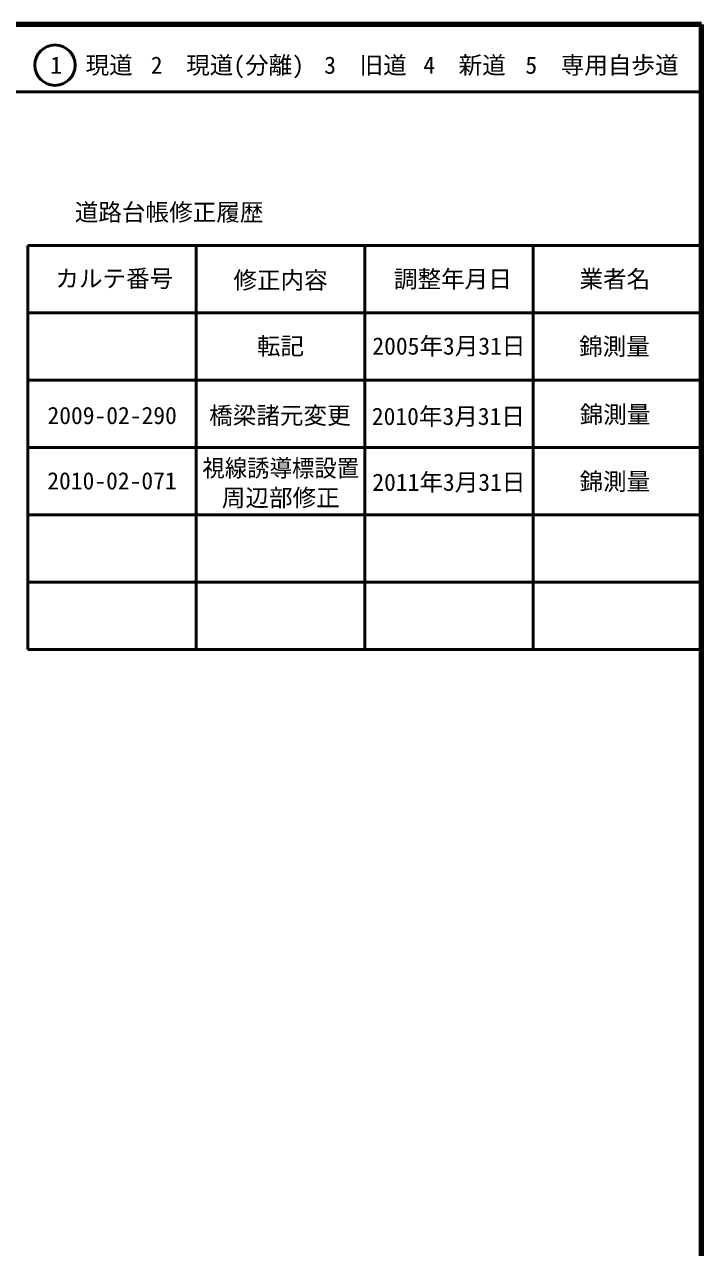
# Model space of a CAD drawing. Units: millimetres on the paper, enlarged 1000 times. Extents: x 40000 to 680000, y 20000 to 380000.
# Drawn here: x 579500 to 680000, y 198357 to 380000 of the extents above; entities that cross this region are included whole.
import ezdxf
from ezdxf.enums import TextEntityAlignment as Align

# ---------------------------------------------------------------- set-up
doc = ezdxf.new("R2010")
doc.units = ezdxf.units.MM
doc.header["$LTSCALE"] = 1000
for name, color, linetype, lineweight in [('M-TTL', 2, 'Continuous', 140), ('M-TTL-FRAM', 2, 'Continuous', 50), ('M-TTL-LINE', 7, 'Continuous', 50)]:
    doc.layers.add(name, color=color, linetype=linetype, lineweight=lineweight)
doc.layers.add('M-TTL-TXT', color=7, linetype='Continuous')
doc.styles.add('ＭＳ ゴシック', font='')
doc.styles.get('ＭＳ ゴシック').set_extended_font_data('MS Gothic')

msp = doc.modelspace()

# ---------------------------------------------------------------- linework, layer by layer
at = {"layer": 'M-TTL'}
for p, q in [((680000, 380000), (40000, 380000)), ((680000, 20000), (680000, 380000))]:
    msp.add_line(p, q, dxfattribs=at)
at = {"layer": 'M-TTL-FRAM'}
for p, q in [((580000, 347197), (580000, 287197)), ((580000, 347197), (680000, 347197)), ((580000, 287197), (680000, 287197))]:
    msp.add_line(p, q, dxfattribs=at)
at = {"layer": 'M-TTL-LINE'}
for p, q in [((40000, 370000), (680000, 370000)), ((605000, 347197), (605000, 287197)), ((630000, 347197), (630000, 287197)), ((655000, 347197), (655000, 287197)), ((580000, 337197), (680000, 337197)), ((580000, 327197), (680000, 327197)), ((580000, 317197), (680000, 317197)), ((580000, 307197), (680000, 307197)), ((580000, 297197), (680000, 297197))]:
    msp.add_line(p, q, dxfattribs=at)
msp.add_circle((584031, 373958), 3000, dxfattribs=at)

# ---------------------------------------------------------------- texts
at = {"layer": 'M-TTL-TXT', "style": 'ＭＳ ゴシック'}
for s, p in [('1\u3000現道', (589448, 373958)), ('2\u3000現道(分離)', (609619, 373958)), ('3\u3000旧道', (630121, 373958)), ('4\u3000新道', (644824, 373958)), ('5\u3000専用自歩道', (665228, 373958)), ('道路台帳修正履歴', (600968, 352113)), ('カルテ番号', (592839, 342277)), ('修正内容', (617509, 342023)), ('調整年月日', (643089, 342197)), ('業者名', (667134, 342197)), ('転記', (617500, 332245)), ('2005年3月31日', (642500, 332245)), ('錦測量', (667077, 332189)), ('橋梁諸元変更', (617418, 321935)), ('2010年3月31日', (642426, 321801)), ('錦測量', (667167, 322068)), ('2009-02-290', (592516, 321935)), ('2010-02-071', (592489, 312229)), ('2011年3月31日', (642497, 312019)), ('錦測量', (667133, 312124)), ('周辺部修正', (617545, 309712))]:
    msp.add_text(s, height=2566, dxfattribs=at).set_placement(p, align=Align.MIDDLE_CENTER)
at = {"layer": 'M-TTL-TXT', "style": 'ＭＳ ゴシック', "width": 0.95}
msp.add_text('視線誘導標設置', height=2566, dxfattribs=at).set_placement((617545, 314116), align=Align.MIDDLE_CENTER)

doc.saveas('drawing.dxf')
